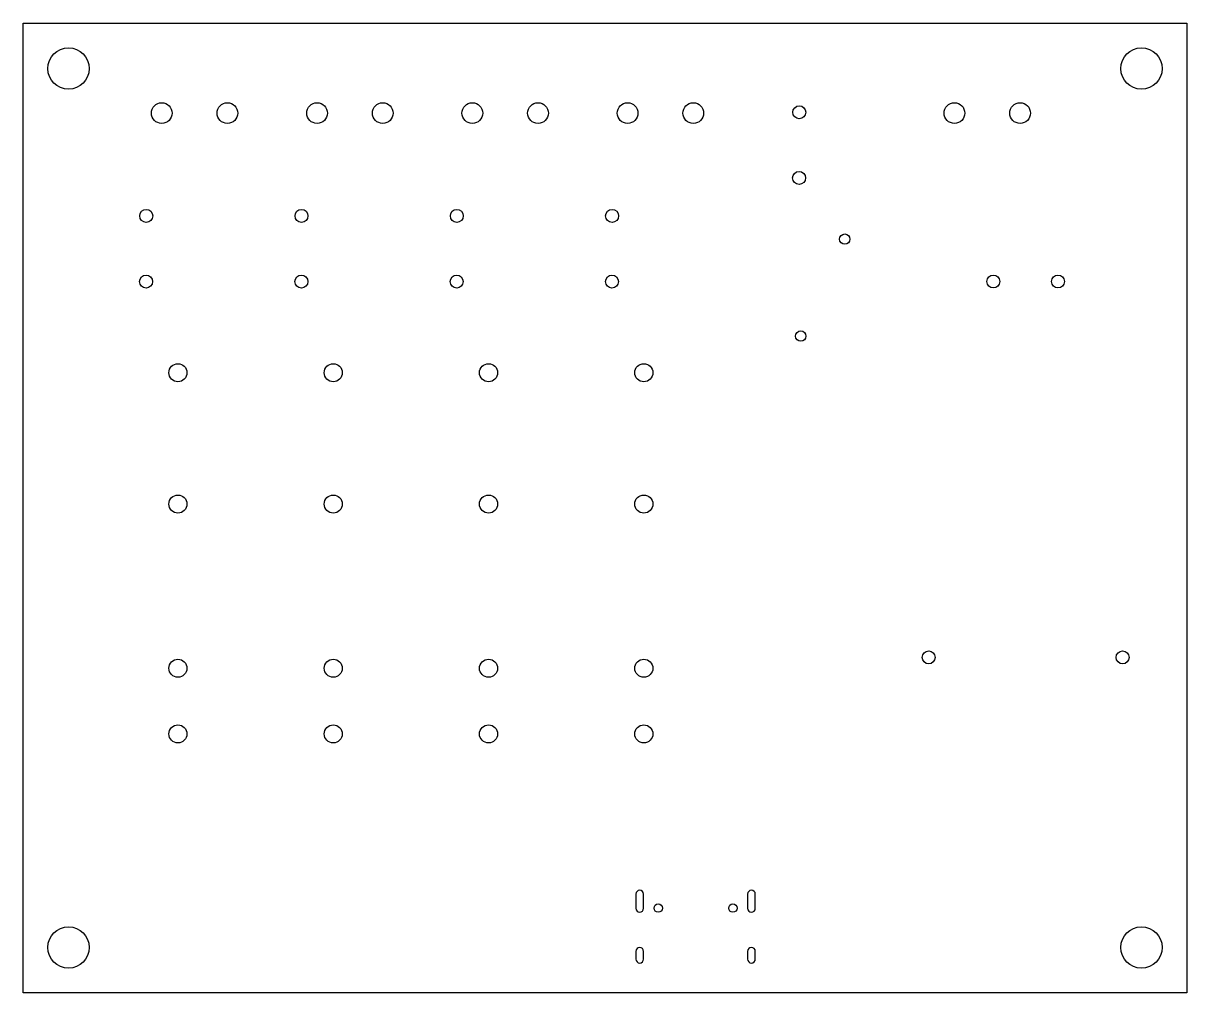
# Model space of a CAD drawing. Header units: millimetres. Extents: x 50 to 140, y -125 to -50.
import ezdxf

# ---------------------------------------------------------------- set-up
doc = ezdxf.new("R2010")
doc.units = ezdxf.units.MM
doc.layers.add('Edge.Cuts', color=254, linetype='CONTINUOUS', true_color=0xd0d2cd)

msp = doc.modelspace()

# ---------------------------------------------------------------- linework, layer by layer
at = {"layer": 'Edge.Cuts', "linetype": 'CONTINUOUS'}
for p, q in [((50, -50), (140, -50)), ((50, -125), (50, -50)), ((140, -50), (140, -125)), ((97.3878, -117.37), (97.3878, -118.47)), ((97.9878, -118.47), (97.9878, -117.37)), ((106.0278, -117.37), (106.0278, -118.47)), ((106.6278, -118.47), (106.6278, -117.37)), ((97.3878, -121.8), (97.3878, -122.4)), ((97.9878, -122.4), (97.9878, -121.8)), ((106.0278, -121.8), (106.0278, -122.4)), ((106.6278, -122.4), (106.6278, -121.8)), ((140, -125), (50, -125))]:
    msp.add_line(p, q, dxfattribs=at)
at = {"layer": 'Edge.Cuts'}
for centre, radius in [((53.5, -53.5), 1.6), ((136.5, -53.5), 1.6), ((60.7111, -56.95), 0.8), ((65.7911, -56.95), 0.8), ((72.7244, -56.95), 0.8), ((77.8044, -56.95), 0.8), ((84.7378, -56.95), 0.8), ((89.8178, -56.95), 0.8), ((96.7511, -56.95), 0.8), ((101.8311, -56.95), 0.8), ((110.0267, -56.886), 0.5), ((122.03, -56.95), 0.8), ((127.11, -56.95), 0.8), ((110.0167, -61.966), 0.5), ((59.5103, -64.9023), 0.5), ((71.5237, -64.9023), 0.5), ((83.537, -64.9023), 0.5), ((95.5503, -64.9023), 0.5), ((113.5417, -66.6985), 0.4), ((59.5003, -69.9823), 0.5), ((71.5137, -69.9823), 0.5), ((83.527, -69.9823), 0.5), ((95.5403, -69.9823), 0.5), ((125.0389, -69.9767), 0.5), ((130.0389, -69.9767), 0.5), ((110.1417, -74.1985), 0.4), ((61.9633, -77.0347), 0.7), ((73.9767, -77.0347), 0.7), ((85.99, -77.0347), 0.7), ((98.0033, -77.0347), 0.7), ((61.9633, -87.1947), 0.7), ((73.9767, -87.1947), 0.7), ((85.99, -87.1947), 0.7), ((98.0033, -87.1947), 0.7), ((120.0389, -99.0567), 0.5), ((135.0389, -99.0567), 0.5), ((61.9633, -99.8947), 0.7), ((73.9767, -99.8947), 0.7), ((85.99, -99.8947), 0.7), ((98.0033, -99.8947), 0.7), ((61.9633, -104.9747), 0.7), ((73.9767, -104.9747), 0.7), ((85.99, -104.9747), 0.7), ((98.0033, -104.9747), 0.7), ((99.1178, -118.45), 0.325), ((104.8978, -118.45), 0.325), ((53.5, -121.5), 1.6), ((136.5, -121.5), 1.6)]:
    msp.add_circle(centre, radius, dxfattribs=at)
for centre, start, end in [((97.6878, -117.37), 0, 180), ((106.3278, -117.37), 0, 180), ((97.6878, -118.47), -180, 0), ((106.3278, -118.47), -180, 0), ((97.6878, -121.8), 0, 180), ((106.3278, -121.8), 0, 180), ((97.6878, -122.4), -180, 0), ((106.3278, -122.4), -180, 0)]:
    msp.add_arc(centre, 0.3, start, end, dxfattribs=at)

doc.saveas('drawing.dxf')
